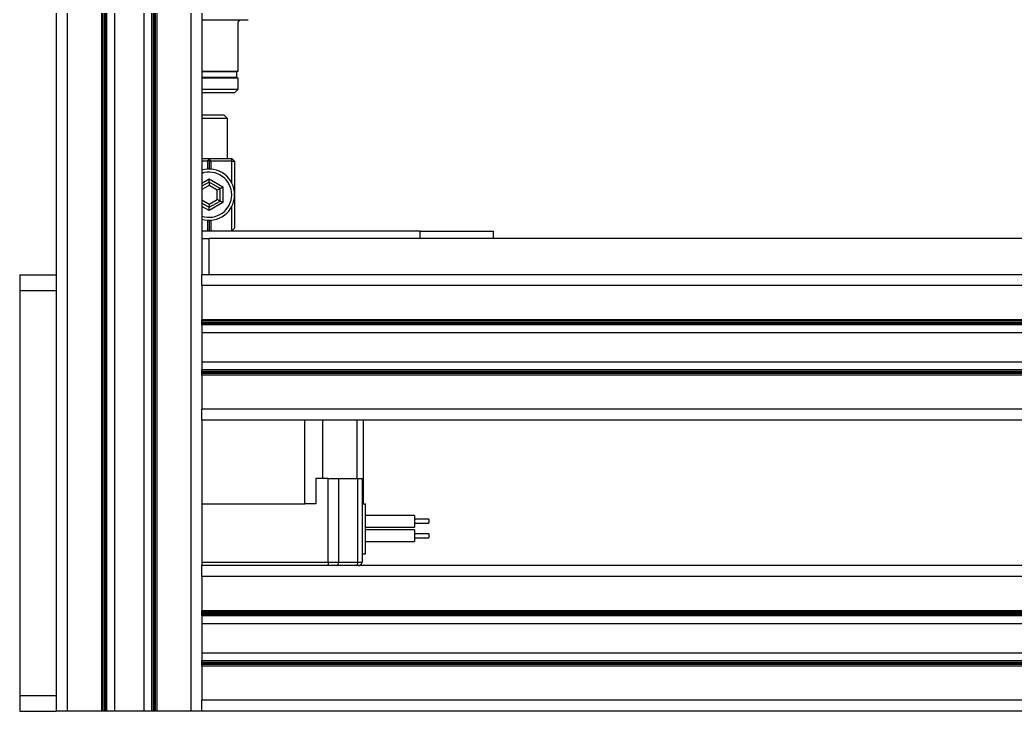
# Model space of a CAD drawing. Header units: millimetres. Extents: x -300 to 1184, y 5 to 1469.
# Drawn here: x -296.2 to -205.1, y 482.9 to 546.3 of the extents above; entities that cross this region are included whole.
import ezdxf

# ---------------------------------------------------------------- set-up
doc = ezdxf.new("R2010")
doc.units = ezdxf.units.MM

msp = doc.modelspace()

# ---------------------------------------------------------------- linework, layer by layer
at = {"color": 7, "linetype": 'Continuous', "lineweight": 25}
for p, q in [((-292.898, 687.236), (-292.898, 482.902)), ((-288.631, 686.236), (-288.631, 482.902)), ((-288.298, 686.236), (-288.298, 482.902)), ((-284.165, 686.236), (-284.165, 482.902)), ((-283.831, 686.236), (-283.831, 482.902)), ((-279.565, 666.236), (-279.565, 522.902)), ((-276.231, 541.569), (-276.231, 546.069)), ((-279.565, 541.569), (-276.231, 541.569)), ((-276.365, 541.002), (-276.365, 541.502)), ((-279.565, 540.936), (-276.231, 540.936)), ((-276.231, 539.902), (-276.231, 540.936)), ((-279.565, 539.902), (-276.231, 539.902)), ((-276.565, 539.569), (-276.231, 539.902)), ((-276.565, 539.569), (-279.565, 539.569)), ((-279.565, 537.569), (-277.565, 537.569)), ((-277.231, 537.236), (-279.565, 537.236)), ((-277.231, 537.236), (-277.565, 537.569)), ((-277.231, 533.569), (-277.231, 537.236)), ((-279.565, 533.569), (-278.898, 533.569)), ((-279.052, 533.302), (-279.565, 533.302)), ((-278.898, 533.569), (-279.052, 533.302)), ((-279.052, 533.302), (-279.052, 532.564)), ((-278.898, 533.569), (-278.898, 532.569)), ((-278.744, 533.302), (-278.898, 533.569)), ((-278.898, 533.569), (-276.831, 533.569)), ((-278.744, 533.302), (-278.744, 532.564)), ((-276.831, 533.302), (-278.744, 533.302)), ((-276.831, 533.302), (-276.831, 533.569)), ((-276.565, 533.302), (-276.831, 533.569)), ((-276.831, 531.319), (-276.831, 533.302)), ((-276.831, 533.302), (-276.565, 533.302)), ((-276.565, 533.302), (-276.565, 527.169)), ((-279.565, 531.306), (-278.898, 531.691)), ((-278.898, 531.39), (-279.565, 531.006)), ((-278.898, 531.39), (-278.898, 531.691)), ((-278.898, 531.691), (-277.638, 530.963)), ((-277.898, 530.813), (-278.898, 531.39)), ((-278.898, 531.39), (-278.898, 531.09)), ((-278.898, 531.09), (-279.565, 530.705)), ((-278.158, 530.663), (-278.898, 531.09)), ((-277.898, 530.813), (-278.158, 530.663)), ((-278.158, 529.808), (-278.158, 530.663)), ((-277.898, 530.813), (-277.638, 530.963)), ((-277.898, 529.658), (-277.898, 530.813)), ((-277.638, 530.963), (-277.638, 529.508)), ((-279.565, 529.766), (-278.898, 529.381)), ((-278.898, 529.381), (-278.158, 529.808)), ((-278.898, 529.081), (-277.898, 529.658)), ((-277.898, 529.658), (-278.158, 529.808)), ((-277.638, 529.508), (-277.898, 529.658)), ((-279.565, 529.466), (-278.898, 529.081)), ((-278.898, 528.781), (-279.565, 529.166)), ((-277.638, 529.508), (-278.898, 528.781)), ((-278.898, 529.381), (-278.898, 529.081)), ((-278.898, 528.781), (-278.898, 529.081)), ((-276.831, 526.902), (-276.831, 529.153)), ((-279.052, 527.907), (-279.052, 526.902)), ((-278.898, 527.902), (-278.898, 526.902)), ((-278.744, 527.907), (-278.744, 526.902)), ((-259.565, 526.902), (-279.565, 526.902)), ((-276.831, 526.902), (-276.565, 527.169)), ((-259.565, 526.236), (-259.565, 526.902)), ((-259.565, 526.902), (-252.898, 526.902)), ((-252.898, 526.902), (-252.898, 526.236)), ((-279.565, 526.236), (-278.898, 526.236)), ((-278.898, 522.902), (-278.898, 526.236)), ((-35.565, 526.236), (-278.898, 526.236)), ((-296.231, 522.902), (-292.898, 522.902)), ((-296.231, 522.902), (-296.231, 521.466)), ((-278.898, 522.902), (-279.565, 522.902)), ((-279.565, 521.902), (-279.565, 522.902)), ((-35.565, 522.902), (-278.898, 522.902)), ((-296.231, 521.466), (-292.898, 521.466)), ((-296.231, 521.466), (-296.231, 484.339)), ((-34.898, 521.902), (-279.565, 521.902)), ((-279.565, 521.902), (-279.565, 518.769)), ((-34.898, 518.769), (-279.565, 518.769)), ((-279.565, 518.636), (-279.565, 518.769)), ((-34.898, 518.636), (-279.565, 518.636)), ((-279.565, 518.502), (-279.565, 518.636)), ((-34.898, 518.502), (-279.565, 518.502)), ((-279.565, 518.436), (-279.565, 518.502)), ((-34.898, 518.436), (-279.565, 518.436)), ((-279.565, 518.302), (-279.565, 518.436)), ((-34.898, 518.302), (-279.565, 518.302)), ((-279.565, 518.302), (-279.565, 514.169)), ((-34.898, 517.576), (-279.565, 517.576)), ((-34.898, 514.895), (-279.565, 514.895)), ((-34.898, 514.169), (-279.565, 514.169)), ((-279.565, 514.036), (-279.565, 514.169)), ((-34.898, 514.036), (-279.565, 514.036)), ((-279.565, 513.969), (-279.565, 514.036)), ((-34.898, 513.969), (-279.565, 513.969)), ((-279.565, 513.836), (-279.565, 513.969)), ((-34.898, 513.836), (-279.565, 513.836)), ((-279.565, 513.702), (-279.565, 513.836)), ((-34.898, 513.702), (-279.565, 513.702)), ((-279.565, 513.702), (-279.565, 510.569)), ((-34.898, 510.569), (-279.565, 510.569)), ((-279.565, 509.569), (-279.565, 510.569)), ((-34.898, 509.569), (-279.565, 509.569)), ((-279.565, 509.569), (-279.565, 496.236)), ((-264.798, 509.569), (-264.798, 501.902)), ((-269.137, 504.236), (-269.137, 501.902)), ((-267.984, 504.236), (-269.137, 504.236)), ((-267.984, 496.569), (-267.984, 504.236)), ((-267.984, 504.236), (-267.041, 504.236)), ((-267.041, 504.236), (-267.041, 496.569)), ((-267.041, 504.236), (-265.288, 504.236)), ((-265.288, 496.569), (-265.288, 504.236)), ((-265.288, 504.236), (-264.898, 504.236)), ((-264.898, 504.236), (-264.898, 496.569)), ((-279.565, 501.902), (-270.144, 501.902)), ((-269.42, 501.902), (-270.144, 501.902)), ((-269.137, 501.902), (-269.42, 501.902)), ((-264.798, 501.902), (-264.898, 501.902)), ((-264.798, 501.902), (-264.565, 501.902)), ((-264.565, 497.322), (-264.565, 501.902)), ((-260.098, 500.847), (-264.565, 500.847)), ((-260.098, 500.847), (-260.098, 499.771)), ((-258.765, 500.495), (-260.098, 500.495)), ((-258.765, 500.495), (-258.765, 500.123)), ((-264.565, 499.771), (-260.098, 499.771)), ((-260.098, 499.514), (-264.565, 499.514)), ((-260.098, 500.123), (-258.765, 500.123)), ((-260.098, 499.514), (-260.098, 498.437)), ((-258.765, 499.162), (-260.098, 499.162)), ((-260.098, 498.789), (-258.765, 498.789)), ((-258.765, 499.162), (-258.765, 498.789)), ((-264.565, 498.437), (-260.098, 498.437)), ((-264.898, 497.322), (-264.565, 497.322)), ((-279.565, 495.236), (-279.565, 496.236)), ((-34.898, 496.236), (-279.565, 496.236)), ((-267.984, 496.569), (-267.984, 496.236)), ((-267.984, 496.569), (-267.041, 496.569)), ((-267.041, 496.569), (-265.288, 496.569)), ((-265.288, 496.569), (-264.898, 496.569)), ((-34.898, 495.236), (-279.565, 495.236)), ((-279.565, 495.236), (-279.565, 492.102)), ((-279.565, 491.969), (-279.565, 492.102)), ((-34.898, 492.102), (-279.565, 492.102)), ((-34.898, 491.969), (-279.565, 491.969)), ((-279.565, 491.836), (-279.565, 491.969)), ((-34.898, 491.836), (-279.565, 491.836)), ((-279.565, 491.769), (-279.565, 491.836)), ((-34.898, 491.769), (-279.565, 491.769)), ((-279.565, 491.636), (-279.565, 491.769)), ((-34.898, 491.636), (-279.565, 491.636)), ((-279.565, 491.636), (-279.565, 487.502)), ((-34.898, 490.91), (-279.565, 490.91)), ((-34.898, 488.228), (-279.565, 488.228)), ((-34.898, 487.502), (-279.565, 487.502)), ((-279.565, 487.369), (-279.565, 487.502)), ((-34.898, 487.369), (-279.565, 487.369)), ((-279.565, 487.302), (-279.565, 487.369)), ((-34.898, 487.302), (-279.565, 487.302)), ((-279.565, 487.169), (-279.565, 487.302)), ((-34.898, 487.169), (-279.565, 487.169)), ((-279.565, 487.036), (-279.565, 487.169)), ((-34.898, 487.036), (-279.565, 487.036)), ((-279.565, 487.036), (-279.565, 483.902)), ((-296.231, 484.339), (-292.898, 484.339)), ((-296.231, 484.339), (-296.231, 482.902)), ((-279.565, 482.902), (-279.565, 483.902)), ((-34.898, 483.902), (-279.565, 483.902)), ((-296.231, 482.902), (-292.898, 482.902)), ((-291.898, 482.902), (-292.898, 482.902)), ((-288.765, 482.902), (-291.898, 482.902)), ((-288.631, 482.902), (-288.765, 482.902)), ((-288.498, 482.902), (-288.631, 482.902)), ((-288.431, 482.902), (-288.498, 482.902)), ((-288.298, 482.902), (-288.431, 482.902)), ((-287.572, 482.902), (-288.298, 482.902)), ((-284.891, 482.902), (-287.572, 482.902)), ((-284.165, 482.902), (-284.891, 482.902)), ((-284.031, 482.902), (-284.165, 482.902)), ((-283.965, 482.902), (-284.031, 482.902)), ((-283.831, 482.902), (-283.965, 482.902)), ((-283.698, 482.902), (-283.831, 482.902)), ((-280.565, 482.902), (-283.698, 482.902)), ((-279.565, 482.902), (-280.565, 482.902)), ((-34.898, 482.902), (-279.565, 482.902))]:
    msp.add_line(p, q, dxfattribs=at)
at = {"color": 8, "linetype": 'Continuous', "lineweight": 25}
for p, q in [((-291.898, 687.236), (-291.898, 482.902)), ((-288.765, 686.236), (-288.765, 482.902)), ((-288.498, 686.236), (-288.498, 482.902)), ((-288.431, 686.236), (-288.431, 482.902)), ((-287.572, 686.236), (-287.572, 482.902)), ((-284.891, 686.236), (-284.891, 482.902)), ((-284.031, 686.236), (-284.031, 482.902)), ((-283.965, 686.236), (-283.965, 482.902)), ((-283.698, 686.236), (-283.698, 482.902)), ((-280.565, 686.236), (-280.565, 482.902)), ((-276.365, 541.502), (-279.565, 541.502)), ((-279.565, 541.002), (-276.365, 541.002)), ((-270.144, 501.902), (-270.144, 509.569)), ((-268.522, 509.569), (-268.522, 504.236)), ((-265.347, 504.236), (-265.347, 509.569)), ((-279.565, 496.569), (-267.984, 496.569))]:
    msp.add_line(p, q, dxfattribs=at)
at = {"color": 7, "linetype": 'Continuous', "lineweight": 25}
for centre, radius, start, end in [((-276.065, 546.069), 0.167, 90, 180), ((-276.298, 541.502), 0.0667, 90, 180), ((-276.298, 541.002), 0.0667, 180, 270), ((-278.898, 530.236), 2.333, 0, 106.60155), ((-278.898, 530.236), 2.333, 253.39845, 0), ((-267.335, 496.527), 0.298, 281.42672, 8.04054), ((-265.583, 496.527), 0.298, 281.41959, 8.05677), ((-265.231, 496.569), 0.333, 270, 0)]:
    msp.add_arc(centre, radius, start, end, dxfattribs=at)
at = {"color": 8, "linetype": 'Continuous', "lineweight": 25}
for start, end in [(0, 108.81906), (251.18094, 0)]:
    msp.add_arc((-278.898, 530.236), 2.067, start, end, dxfattribs=at)
at = {"color": 7, "linetype": 'Continuous', "lineweight": 25}
msp.add_open_spline([(-275.321, 546.236), (-275.325, 546.236), (-275.336, 546.236), (-275.914, 546.236), (-276.834, 546.236), (-277.986, 546.236), (-278.948, 546.236), (-279.451, 546.236), (-279.565, 546.236)], degree=3, knots=[0, 0, 0, 0, 0.157418, 0.365381, 0.565007, 0.75647, 0.94488, 1, 1, 1, 1], dxfattribs=at)

doc.saveas('drawing.dxf')
